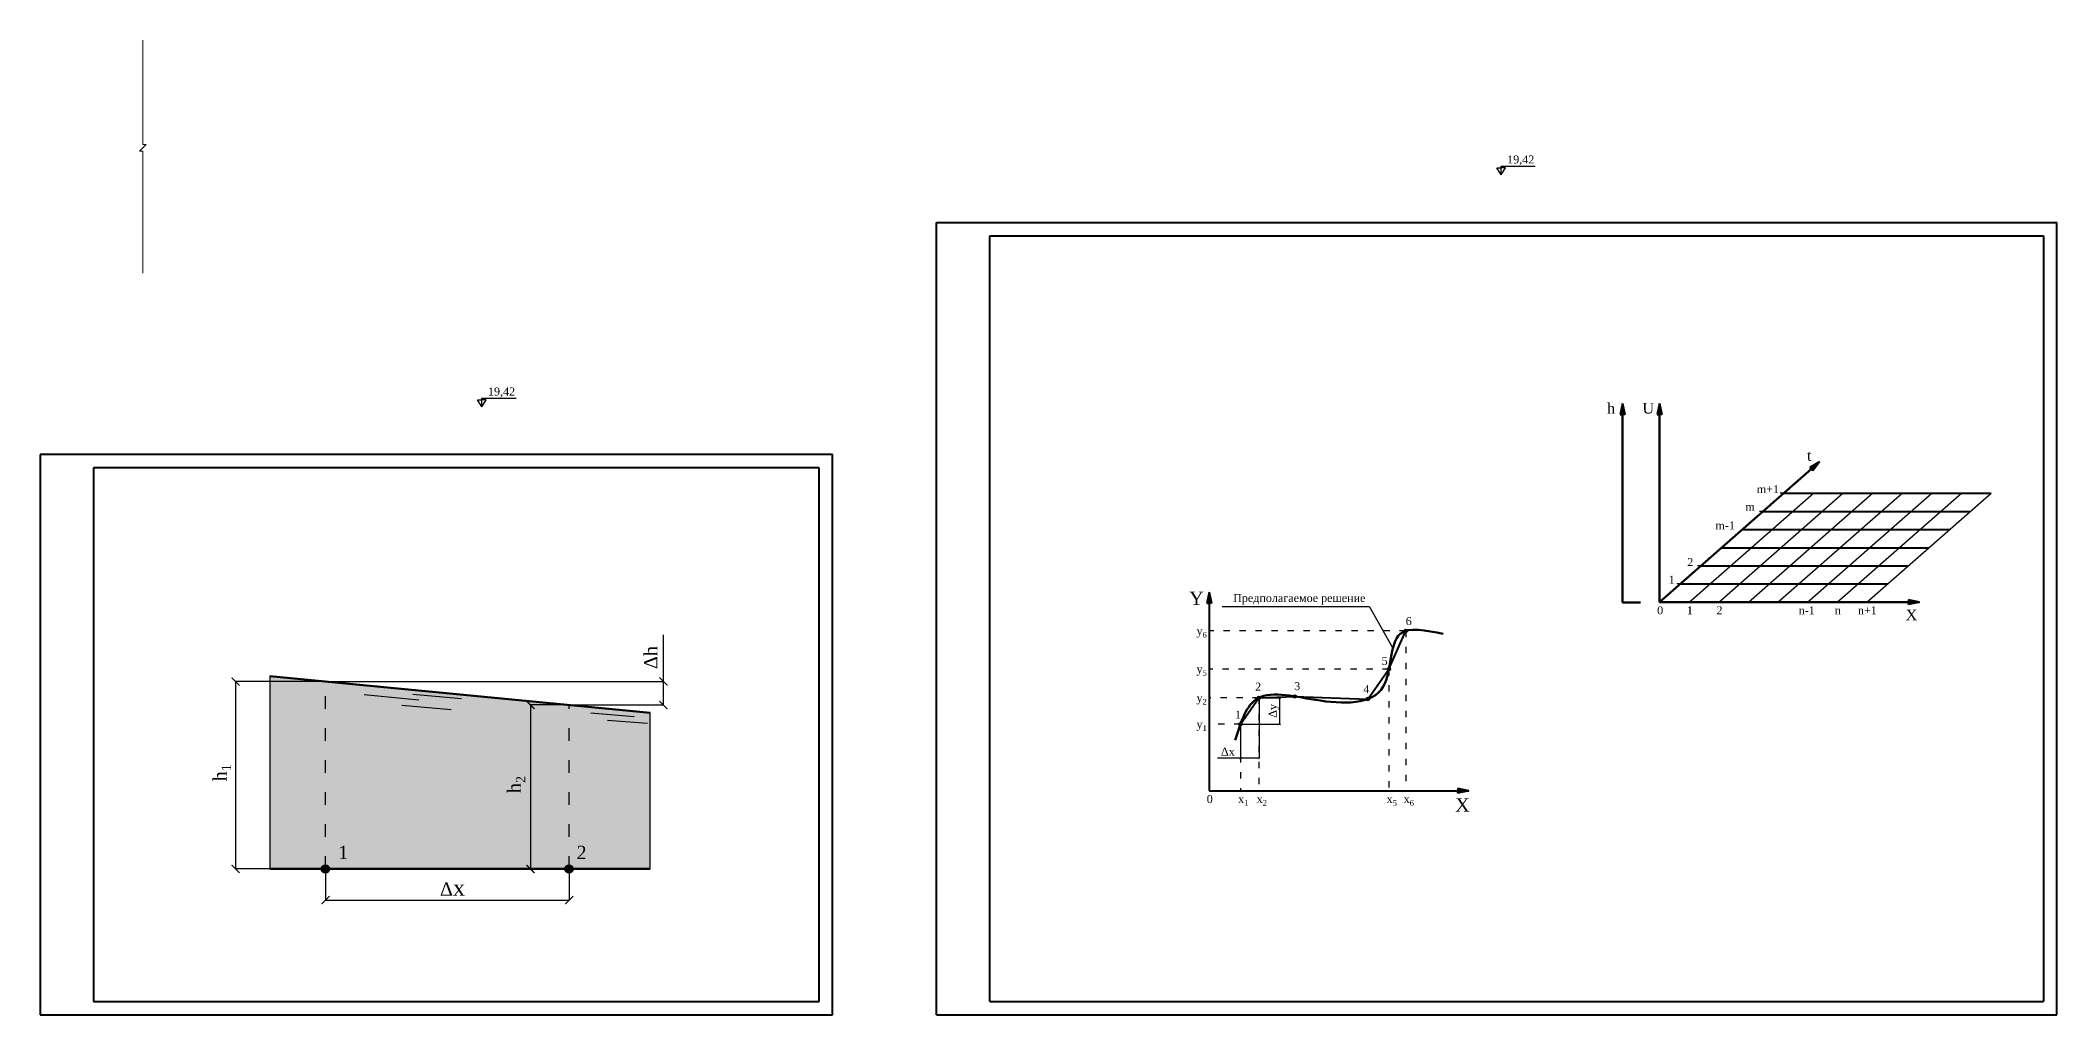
# Model space of a CAD drawing. Header units: inches. Extents: x 0 to 2628, y -14 to 790.
# Drawn here: x 0 to 756, y 0 to 365 of the extents above; entities that cross this region are included whole.
import ezdxf

# ---------------------------------------------------------------- set-up
doc = ezdxf.new("R2010")
doc.units = ezdxf.units.IN
doc.header["$MEASUREMENT"] = 0
doc.linetypes.add('ACAD_ISO03W100', pattern=[30, 12, -18])
doc.layers.add('invisible', color=50, linetype='Continuous', plot=False)
for name, color, linetype, lineweight in [('list1', 1, 'Continuous', 40), ('thin', 11, 'Continuous', 15), ('основная', 7, 'Continuous', 40)]:
    doc.layers.add(name, color=color, linetype=linetype, lineweight=lineweight)
for name, color, linetype in [('надписи', 7, 'Continuous'), ('пунктир', 7, 'ACAD_ISO03W100'), ('штриховка', 161, 'Continuous')]:
    doc.layers.add(name, color=color, linetype=linetype)
doc.styles.get("Standard").update_dxf_attribs({"font": 'TIMES.TTF', "height": 3})
doc.dimstyles.get("Standard").update_dxf_attribs({"dimtxt": 2.5, "dimasz": 1, "dimexe": 0.18, "dimexo": 0.0625, "dimgap": 0.8, "dimtad": 1, "dimdec": 4, "dimzin": 0, "dimdsep": 46, "dimtxsty": 'Standard', "dimblk": 'ARCHTICK', "dimcen": 0.3, "dimadec": 0, "dimazin": 0, "dimtfac": 1, "dimtdec": 4, "dimtofl": 0, "dimtmove": 0, "dimatfit": 3, "dimldrblk": 'ARCHTICK', "dimfxl": 1, "dimtolj": 1, "dimtzin": 0, "dimarcsym": 0})

# ---------------------------------------------------------------- blocks, each defined once
blk = doc.blocks.new('_ArchTick')
at = {"color": 0, "linetype": 'ByBlock', "const_width": 0.15}
blk.add_lwpolyline([(-0.5, -0.5), (0.5, 0.5)], dxfattribs=at)
blk = doc.blocks.new('*D11')
at = {"layer": 'Defpoints', "color": 0}
for p in [(106.91, 124.93), (198.25, 116.12), (233.64, 116.12)]:
    blk.add_point(p, dxfattribs=at)
at = {"layer": 'надписи', "color": 0, "lineweight": -2}
for p, q in [((233.64, 124.93), (233.64, 142.41)), ((106.97, 124.93), (233.82, 124.93)), ((233.64, 116.12), (233.64, 124.93)), ((198.31, 116.12), (233.82, 116.12))]:
    blk.add_line(p, q, dxfattribs=at)
at = {"layer": 'надписи', "color": 0, "lineweight": -2, "xscale": 3, "yscale": 3, "zscale": 3}
for p, rotation in [((233.64, 124.93), 90), ((233.64, 116.12), 270)]:
    blk.add_blockref('_ArchTick', p, dxfattribs=dict(at, rotation=rotation))
blk = doc.blocks.new('*D12')
at = {"layer": 'Defpoints', "color": 0}
for p in [(198.31, 116.12), (183.79, 54.63), (198.31, 54.63)]:
    blk.add_point(p, dxfattribs=at)
at = {"layer": 'надписи', "color": 0, "lineweight": -2}
for p, q in [((198.25, 116.12), (183.61, 116.12)), ((183.79, 116.12), (183.79, 54.63)), ((198.25, 54.63), (183.61, 54.63))]:
    blk.add_line(p, q, dxfattribs=at)
at = {"layer": 'надписи', "color": 0, "lineweight": -2, "xscale": 3, "yscale": 3, "zscale": 3}
for p, rotation in [((183.79, 116.12), 90), ((183.79, 54.63), 270)]:
    blk.add_blockref('_ArchTick', p, dxfattribs=dict(at, rotation=rotation))
blk = doc.blocks.new('*D13')
at = {"layer": 'Defpoints', "color": 0}
for p in [(106.97, 124.93), (73.2, 54.63), (106.97, 54.63)]:
    blk.add_point(p, dxfattribs=at)
at = {"layer": 'надписи', "color": 0, "lineweight": -2}
for p, q in [((106.91, 124.93), (73.02, 124.93)), ((73.2, 124.93), (73.2, 54.63)), ((106.91, 54.63), (73.02, 54.63))]:
    blk.add_line(p, q, dxfattribs=at)
at = {"layer": 'надписи', "color": 0, "lineweight": -2, "xscale": 3, "yscale": 3, "zscale": 3}
for p, rotation in [((73.2, 124.93), 90), ((73.2, 54.63), 270)]:
    blk.add_blockref('_ArchTick', p, dxfattribs=dict(at, rotation=rotation))
blk = doc.blocks.new('*D14')
at = {"layer": 'Defpoints', "color": 0}
for p in [(106.97, 54.63), (198.31, 54.63), (198.31, 42.93)]:
    blk.add_point(p, dxfattribs=at)
at = {"layer": 'надписи', "color": 0, "lineweight": -2}
for p, q in [((106.97, 54.57), (106.97, 42.75)), ((198.31, 54.57), (198.31, 42.75)), ((106.97, 42.93), (198.31, 42.93))]:
    blk.add_line(p, q, dxfattribs=at)
at = {"layer": 'надписи', "color": 0, "lineweight": -2, "xscale": 3, "yscale": 3, "zscale": 3, "rotation": 180}
blk.add_blockref('_ArchTick', (106.97, 42.93), dxfattribs=at)
at = {"layer": 'надписи', "color": 0, "lineweight": -2, "xscale": 3, "yscale": 3, "zscale": 3}
blk.add_blockref('_ArchTick', (198.31, 42.93), dxfattribs=at)
blk = doc.blocks.new('*D15')
at = {"layer": 'Defpoints', "color": 0}
for p in [(456.94, 118.82), (464.78, 118.82), (450, 108.91)]:
    blk.add_point(p, dxfattribs=at)
at = {"layer": 'надписи', "color": 0, "lineweight": -2}
for p, q in [((457, 118.82), (464.96, 118.82)), ((464.78, 108.91), (464.78, 118.82)), ((450.06, 108.91), (464.96, 108.91))]:
    blk.add_line(p, q, dxfattribs=at)
for p, rotation in [((464.78, 118.82), 90), ((464.78, 108.91), 270)]:
    blk.add_blockref('_ArchTick', p, dxfattribs=dict(at, rotation=rotation))
blk = doc.blocks.new('*D16')
at = {"layer": 'Defpoints', "color": 0}
for p in [(457, 118.82), (450, 108.91), (450, 96.18)]:
    blk.add_point(p, dxfattribs=at)
at = {"layer": 'надписи', "color": 0, "lineweight": -2}
for p, q in [((457, 118.76), (457, 96)), ((450, 108.85), (450, 96)), ((450, 96.18), (441.35, 96.18)), ((457, 96.18), (450, 96.18))]:
    blk.add_line(p, q, dxfattribs=at)
at = {"layer": 'надписи', "color": 0, "lineweight": -2, "rotation": 180}
blk.add_blockref('_ArchTick', (450, 96.18), dxfattribs=at)
at = {"layer": 'надписи', "color": 0, "lineweight": -2}
blk.add_blockref('_ArchTick', (457, 96.18), dxfattribs=at)
at = {"layer": 'надписи', "color": 0, "insert": (445.17, 98.18), "char_height": 3, "attachment_point": 5}
blk.add_mtext('\\A1;      ', dxfattribs=at)

msp = doc.modelspace()

# ---------------------------------------------------------------- hatches: boundary and pattern name
at = {"layer": 'надписи'}
h = msp.add_hatch(color=256, dxfattribs=at)
h.paths.add_polyline_path([(105.368, 54.631), (108.449, 54.631, 1)])
h.paths.add_polyline_path([(105.368, 54.631, 1), (108.449, 54.631)])
h = msp.add_hatch(color=256, dxfattribs=at)
h.paths.add_polyline_path([(196.711, 54.631), (199.793, 54.631, 1)])
h.paths.add_polyline_path([(196.711, 54.631, 1), (199.793, 54.631)])
h = msp.add_hatch(color=256, dxfattribs=at)
h.paths.add_polyline_path([(196.711, 54.631), (199.793, 54.631, 1)])
h.paths.add_polyline_path([(196.711, 54.631, 1), (199.793, 54.631)])
at = {"layer": 'основная'}
h = msp.add_hatch(color=256, dxfattribs=at)
h.paths.add_polyline_path([(593.277, 229.136), (592.396, 225.011), (593.277, 225.011)])
h.paths.add_polyline_path([(593.277, 229.136), (593.277, 225.011), (594.159, 225.011)])
h = msp.add_hatch(color=256, dxfattribs=at)
h.paths.add_polyline_path([(607.128, 229.223), (606.246, 225.098), (607.128, 225.098)])
h.paths.add_polyline_path([(607.128, 229.223), (607.128, 225.098), (608.009, 225.098)])
h = msp.add_hatch(color=256, dxfattribs=at)
h.paths.add_polyline_path([(667.134, 207.251), (663.446, 205.203), (664.025, 204.539)])
h.paths.add_polyline_path([(667.134, 207.251), (664.025, 204.539), (664.605, 203.875)])
h = msp.add_hatch(color=256, dxfattribs=at)
h.paths.add_polyline_path([(438.219, 158.457), (437.338, 154.332), (438.219, 154.332)])
h.paths.add_polyline_path([(438.219, 158.457), (438.219, 154.332), (439.1, 154.332)])
h = msp.add_hatch(color=256, dxfattribs=at)
h.paths.add_polyline_path([(704.581, 154.692), (700.456, 155.574), (700.456, 154.692)])
h.paths.add_polyline_path([(704.581, 154.692), (700.456, 154.692), (700.456, 153.811)])
h = msp.add_hatch(color=256, dxfattribs=at)
edge = h.paths.add_edge_path()
edge.add_spline(control_points=[(511.851, 143.309), (511.995, 143.72), (512.14, 144.125), (512.29, 144.525)], knot_values=[5.0089579, 5.0089579, 5.0089579, 5.0089579, 6.1905411, 6.1905411, 6.1905411, 6.1905411], degree=3, periodic=0)
edge.add_arc((512.067, 143.918), 0.646, 69.845827, 180)
edge.add_arc((512.067, 143.918), 0.646, 180, 250.482438)
edge = h.paths.add_edge_path()
edge.add_arc((512.067, 143.918), 0.646, 360, 429.845827)
edge.add_spline(control_points=[(512.29, 144.525), (512.14, 144.125), (511.995, 143.72), (511.851, 143.309)], knot_values=[5.0089579, 5.0089579, 5.0089579, 5.0089579, 6.1905411, 6.1905411, 6.1905411, 6.1905411], degree=3, periodic=0)
edge.add_arc((512.067, 143.918), 0.646, 250.482438, 360)
h = msp.add_hatch(color=256, dxfattribs=at)
edge = h.paths.add_edge_path()
edge.add_spline(control_points=[(505.463, 129), (505.606, 129.41), (505.752, 129.816), (505.901, 130.215)], knot_values=[5.0089579, 5.0089579, 5.0089579, 5.0089579, 6.1905411, 6.1905411, 6.1905411, 6.1905411], degree=3, periodic=0)
edge.add_arc((505.679, 129.609), 0.646, 69.845827, 180)
edge.add_arc((505.679, 129.609), 0.646, 180, 250.482438)
edge = h.paths.add_edge_path()
edge.add_arc((505.679, 129.609), 0.646, 360, 429.845827)
edge.add_spline(control_points=[(505.901, 130.215), (505.752, 129.816), (505.606, 129.41), (505.463, 129)], knot_values=[5.0089579, 5.0089579, 5.0089579, 5.0089579, 6.1905411, 6.1905411, 6.1905411, 6.1905411], degree=3, periodic=0)
edge.add_arc((505.679, 129.609), 0.646, 250.482438, 360)
h = msp.add_hatch(color=256, dxfattribs=at)
edge = h.paths.add_edge_path()
edge.add_spline(control_points=[(456.722, 118.215), (456.865, 118.626), (457.011, 119.031), (457.16, 119.431)], knot_values=[5.0089579, 5.0089579, 5.0089579, 5.0089579, 6.1905411, 6.1905411, 6.1905411, 6.1905411], degree=3, periodic=0)
edge.add_arc((456.938, 118.824), 0.646, 69.845827, 180)
edge.add_arc((456.938, 118.824), 0.646, 180, 250.482438)
edge = h.paths.add_edge_path()
edge.add_arc((456.938, 118.824), 0.646, 360, 429.845827)
edge.add_spline(control_points=[(457.16, 119.431), (457.011, 119.031), (456.865, 118.626), (456.722, 118.215)], knot_values=[5.0089579, 5.0089579, 5.0089579, 5.0089579, 6.1905411, 6.1905411, 6.1905411, 6.1905411], degree=3, periodic=0)
edge.add_arc((456.938, 118.824), 0.646, 250.482438, 360)
h = msp.add_hatch(color=256, dxfattribs=at)
edge = h.paths.add_edge_path()
edge.add_spline(control_points=[(470.115, 118.728), (470.258, 119.138), (470.404, 119.544), (470.553, 119.943)], knot_values=[5.0089579, 5.0089579, 5.0089579, 5.0089579, 6.1905411, 6.1905411, 6.1905411, 6.1905411], degree=3, periodic=0)
edge.add_arc((470.331, 119.337), 0.646, 69.845827, 180)
edge.add_arc((470.331, 119.337), 0.646, 180, 250.482438)
edge = h.paths.add_edge_path()
edge.add_arc((470.331, 119.337), 0.646, 360, 429.845827)
edge.add_spline(control_points=[(470.553, 119.943), (470.404, 119.544), (470.258, 119.138), (470.115, 118.728)], knot_values=[5.0089579, 5.0089579, 5.0089579, 5.0089579, 6.1905411, 6.1905411, 6.1905411, 6.1905411], degree=3, periodic=0)
edge.add_arc((470.331, 119.337), 0.646, 250.482438, 360)
h = msp.add_hatch(color=256, dxfattribs=at)
edge = h.paths.add_edge_path()
edge.add_spline(control_points=[(497.502, 117.74), (497.646, 118.15), (497.791, 118.556), (497.941, 118.955)], knot_values=[5.0089579, 5.0089579, 5.0089579, 5.0089579, 6.1905411, 6.1905411, 6.1905411, 6.1905411], degree=3, periodic=0)
edge.add_arc((497.718, 118.349), 0.646, 69.845827, 180)
edge.add_arc((497.718, 118.349), 0.646, 180, 250.482438)
edge = h.paths.add_edge_path()
edge.add_arc((497.718, 118.349), 0.646, 360, 429.845827)
edge.add_spline(control_points=[(497.941, 118.955), (497.791, 118.556), (497.646, 118.15), (497.502, 117.74)], knot_values=[5.0089579, 5.0089579, 5.0089579, 5.0089579, 6.1905411, 6.1905411, 6.1905411, 6.1905411], degree=3, periodic=0)
edge.add_arc((497.718, 118.349), 0.646, 250.482438, 360)
h = msp.add_hatch(color=256, dxfattribs=at)
edge = h.paths.add_edge_path()
edge.add_spline(control_points=[(449.78, 108.3), (449.923, 108.711), (450.069, 109.116), (450.218, 109.516)], knot_values=[5.0089579, 5.0089579, 5.0089579, 5.0089579, 6.1905411, 6.1905411, 6.1905411, 6.1905411], degree=3, periodic=0)
edge.add_arc((449.996, 108.909), 0.646, 69.845827, 180)
edge.add_arc((449.996, 108.909), 0.646, 180, 250.482438)
edge = h.paths.add_edge_path()
edge.add_spline(control_points=[(450.218, 109.516), (450.069, 109.116), (449.923, 108.711), (449.78, 108.3)], knot_values=[5.0089579, 5.0089579, 5.0089579, 5.0089579, 6.1905411, 6.1905411, 6.1905411, 6.1905411], degree=3, periodic=0)
edge.add_arc((449.996, 108.909), 0.646, 250.482438, 360)
edge.add_arc((449.996, 108.909), 0.646, 360, 429.845827)
h = msp.add_hatch(color=256, dxfattribs=at)
h.paths.add_polyline_path([(535.672, 83.926), (531.547, 84.808), (531.547, 83.926)])
h.paths.add_polyline_path([(535.672, 83.926), (531.547, 83.926), (531.547, 83.045)])
at = {"layer": 'штриховка'}
h = msp.add_hatch(color=256, dxfattribs=at)
h.paths.add_polyline_path([(106.909, 124.926), (106.909, 54.631), (198.252, 54.631), (198.252, 116.12)])
h.paths.add_polyline_path([(106.909, 124.926), (86.093, 126.933), (86.093, 54.631), (106.909, 54.631)])
h.paths.add_polyline_path([(198.252, 54.631), (228.689, 54.631), (228.689, 113.186), (198.252, 116.12)])

# ---------------------------------------------------------------- linework, layer by layer
at = {"layer": 'invisible'}
for p, q in [((86.093, 126.933), (86.093, 54.631)), ((228.689, 54.631), (228.689, 113.186))]:
    msp.add_line(p, q, dxfattribs=at)
at = {"layer": 'list1', "color": 104}
for p, q in [((336.052, 0), (336.052, 297)), ((336.052, 297), (756.052, 297)), ((756.052, 0), (756.052, 297)), ((356.052, 5), (356.052, 292)), ((356.052, 292), (751.052, 292)), ((751.052, 292), (751.052, 5)), ((297, 210), (0, 210)), ((0, 210), (0, 0)), ((292, 205), (20, 205)), ((20, 205), (20, 5)), ((292, 5), (292, 205)), ((297, 0), (297, 210)), ((0, 0), (297, 0)), ((20, 5), (292, 5)), ((356.052, 5), (751.052, 5)), ((336.052, 0), (756.052, 0))]:
    msp.add_line(p, q, dxfattribs=at)
at = {"layer": 'thin'}
for p, q in [((38.396, 326.301), (38.396, 365.351)), ((39.646, 326.301), (38.388, 325.043)), ((38.396, 326.301), (39.646, 326.301)), ((37.131, 323.786), (38.388, 325.043)), ((38.381, 323.786), (37.131, 323.786)), ((38.381, 323.786), (38.381, 278.026))]:
    msp.add_line(p, q, dxfattribs=at)
at = {"layer": 'надписи'}
for p, q in [((547.726, 314.91), (547.726, 318.223)), ((547.726, 318.223), (560.535, 318.223)), ((547.726, 314.91), (546.086, 317.533)), ((546.086, 317.533), (547.726, 317.533)), ((547.726, 314.91), (549.365, 317.533)), ((549.365, 317.533), (547.726, 317.533)), ((165.573, 227.903), (163.933, 230.526)), ((163.933, 230.526), (165.573, 230.526)), ((165.573, 227.903), (165.573, 231.216)), ((165.573, 231.216), (178.382, 231.216)), ((165.573, 227.903), (167.212, 230.526)), ((167.212, 230.526), (165.573, 230.526)), ((618.232, 154.692), (664.814, 195.494)), ((629.336, 154.692), (675.918, 195.494)), ((640.44, 154.692), (687.022, 195.494)), ((651.544, 154.692), (698.126, 195.494)), ((653.71, 195.494), (652.405, 195.494)), ((662.648, 154.692), (709.231, 195.494)), ((684.856, 154.692), (731.439, 195.494)), ((645.947, 188.694), (644.641, 188.694)), ((622.655, 168.293), (621.35, 168.293)), ((614.891, 161.493), (613.586, 161.493)), ((498.329, 152.889), (443.103, 152.889)), ((498.329, 152.889), (507.151, 137.423)), ((121.376, 120.047), (141.939, 118.055)), ((135.598, 116.063), (154.078, 114.433)), ((139.675, 120.137), (157.882, 118.598)), ((206.395, 113.151), (222.616, 111.747)), ((212.654, 110.47), (227.724, 109.296))]:
    msp.add_line(p, q, dxfattribs=at)
at = {"layer": 'надписи', "lineweight": 60}
for p, q in [((607.128, 154.692), (667.134, 207.251)), ((593.277, 154.605), (599.965, 154.605))]:
    msp.add_line(p, q, dxfattribs=at)
at = {"layer": 'надписи', "color": 1}
msp.add_line((673.752, 154.692), (720.335, 195.494), dxfattribs=at)
at = {"layer": 'надписи'}
for centre, radius in [((512.067, 143.918), 0.646), ((505.679, 129.609), 0.646), ((456.938, 118.824), 0.646), ((470.331, 119.337), 0.646), ((497.718, 118.349), 0.646), ((449.996, 108.909), 0.646), ((106.909, 54.631), 1.541), ((198.252, 54.631), 1.541), ((198.252, 54.631), 1.541)]:
    msp.add_circle(centre, radius, dxfattribs=at)
at = {"layer": 'основная'}
for p, q in [((593.277, 229.136), (592.396, 225.011)), ((593.277, 229.136), (594.159, 225.011)), ((607.128, 229.223), (606.246, 225.098)), ((607.128, 229.223), (608.009, 225.098)), ((592.396, 225.011), (593.277, 225.011)), ((594.159, 225.011), (593.277, 225.011)), ((606.246, 225.098), (607.128, 225.098)), ((608.009, 225.098), (607.128, 225.098)), ((667.134, 207.251), (663.446, 205.203)), ((663.446, 205.203), (664.025, 204.539)), ((664.605, 203.875), (664.025, 204.539)), ((667.134, 207.251), (664.605, 203.875)), ((653.71, 195.494), (731.439, 195.494)), ((638.183, 181.893), (715.911, 181.893)), ((630.419, 175.093), (708.147, 175.093)), ((622.655, 168.293), (700.383, 168.293)), ((614.891, 161.493), (692.62, 161.493)), ((438.219, 158.457), (437.338, 154.332)), ((437.338, 154.332), (438.219, 154.332)), ((438.219, 158.457), (438.219, 83.926)), ((438.219, 158.457), (439.1, 154.332)), ((439.1, 154.332), (438.219, 154.332)), ((704.581, 154.692), (700.456, 155.574)), ((700.456, 155.574), (700.456, 154.692)), ((704.581, 154.692), (700.456, 153.811)), ((700.456, 153.811), (700.456, 154.692)), ((438.219, 83.926), (535.672, 83.926)), ((535.672, 83.926), (531.547, 84.808)), ((531.547, 84.808), (531.547, 83.926)), ((535.672, 83.926), (531.547, 83.045)), ((531.547, 83.045), (531.547, 83.926))]:
    msp.add_line(p, q, dxfattribs=at)
at = {"layer": 'основная', "lineweight": 60}
for p, q in [((593.277, 229.136), (593.277, 154.605)), ((607.128, 229.223), (607.128, 154.692)), ((607.128, 154.692), (704.581, 154.692))]:
    msp.add_line(p, q, dxfattribs=at)
at = {"layer": 'основная', "color": 161}
msp.add_line((645.947, 188.694), (723.675, 188.694), dxfattribs=at)
at = {"layer": 'основная', "color": 1}
for p, q in [((505.679, 129.609), (512.067, 143.918)), ((497.718, 118.349), (505.679, 129.609)), ((449.996, 108.909), (456.938, 118.824)), ((456.938, 118.824), (470.331, 119.337)), ((470.331, 119.337), (497.718, 118.349))]:
    msp.add_line(p, q, dxfattribs=at)
at = {"layer": 'основная', "lineweight": 100}
for p, q in [((86.093, 126.933), (228.689, 113.186)), ((86.093, 54.631), (228.689, 54.631))]:
    msp.add_line(p, q, dxfattribs=at)
at = {"layer": 'основная', "color": 104, "lineweight": 70}
msp.add_spline([(448.059, 102.904), (455.629, 118.033), (478.085, 118.033), (503.568, 123.077), (509.876, 142.745), (526.024, 142.745)], degree=3, dxfattribs=at)
at = {"layer": 'пунктир', "ltscale": 0.2}
for p, q in [((512.067, 143.918), (438.219, 143.918)), ((512.067, 143.918), (512.067, 83.926)), ((505.679, 129.609), (438.219, 129.609)), ((505.679, 129.609), (505.679, 83.926)), ((456.938, 118.824), (438.219, 118.824)), ((456.938, 118.824), (456.938, 83.926)), ((449.996, 108.909), (438.219, 108.909)), ((449.996, 108.909), (449.996, 83.926))]:
    msp.add_line(p, q, dxfattribs=at)
at = {"layer": 'пунктир', "ltscale": 0.4}
for p, q in [((106.909, 54.631), (106.909, 124.926)), ((198.252, 54.631), (198.252, 116.12))]:
    msp.add_line(p, q, dxfattribs=at)

# ---------------------------------------------------------------- texts
at = {"layer": 'надписи', "attachment_point": 1}
for s, insert, char_height, width in [('19,42', (549.995, 322.176), 3, 8.46882), ('19,42', (167.842, 235.169), 3, 8.46882), ('Предполагаемое решение', (447.259, 157.746), 3, 50.86483), ('\\A1;Δx', (442.693, 100.157), 3, 12.35306), ('1', (111.666, 63.338), 5, 8.8865), ('2', (201.047, 63.341), 5, 9.38714), ('Δ{\\H1.2x;x}', (149.858, 50.598), 5, 11.16516)]:
    msp.add_mtext(s, dxfattribs=dict(at, insert=insert, char_height=char_height, width=width))
at = {"layer": 'надписи', "width": 12.35306, "attachment_point": 1, "rotation": 90}
for s, insert, char_height in [('\\A1;Δh', (226.396, 129.605), 5), ('\\A1;Δy', (460.556, 111.32), 3), ('\\A1;h{\\H0.7x;\\S^ 1;}', (64.828, 87.489), 5), ('\\A1;h{\\H0.7x;\\S^ 2;}', (175.136, 83.085), 5)]:
    msp.add_mtext(s, dxfattribs=dict(at, insert=insert, char_height=char_height))
at = {"layer": 'пунктир', "attachment_point": 1}
for s, insert, char_height in [('\\A1;h', (587.501, 229.324), 4), ('\\A1;U', (600.742, 229.411), 4), ('\\A1;t', (662.447, 211.706), 4), ('\\A1;Y', (430.773, 158.645), 5), ('\\A1;X', (699.43, 151.868), 4), ('\\A1;X', (530.522, 81.102), 5)]:
    msp.add_mtext(s, dxfattribs=dict(at, insert=insert, char_height=char_height))
at = {"layer": 'пунктир', "char_height": 3, "width": 3.103, "attachment_point": 1}
for s, insert in [('\\A1;m+1', (643.634, 198.554)), ('\\A1;{\\C161;m}', (639.305, 192.016)), ('\\A1;m-1', (628.107, 184.954)), ('\\A1;2', (617.526, 171.208)), ('\\A1;1', (610.554, 164.58)), ('\\A1;0', (606.265, 153.139)), ('\\A1;1', (617.369, 153.139)), ('\\A1;2', (628.473, 153.139)), ('\\A1;n-1', (659.317, 153.139)), ('\\A1;n+1', (681.525, 153.139)), ('\\A1;y{\\H0.7x;\\S^ 6;}', (433.535, 145.403)), ('6', (511.965, 149.093)), ('\\A1;y{\\H0.7x;\\S^ 5;}', (433.535, 131.093)), ('5', (502.934, 134.15)), ('2', (455.493, 124.471)), ('3', (470.158, 124.699)), ('4', (496.07, 123.56)), ('\\A1;y{\\H0.7x;\\S^ 2;}', (433.535, 120.309)), ('1', (447.966, 113.972)), ('\\A1;y{\\H0.7x;\\S^ 1;}', (433.535, 110.394)), ('\\A1;0', (437.357, 82.373)), ('\\A1;x{\\H0.7x;\\S^ 1;}', (449.133, 82.373)), ('\\A1;x{\\H0.7x;\\S^ 2;}', (456.076, 82.373)), ('\\A1;x{\\H0.7x;\\S^ 5;}', (504.817, 82.373)), ('\\A1;x{\\H0.7x;\\S^ 6;}', (511.205, 82.373))]:
    msp.add_mtext(s, dxfattribs=dict(at, insert=insert))
at = {"layer": 'пунктир', "color": 1, "insert": (672.89, 153.139), "char_height": 3, "width": 3.103, "attachment_point": 1}
msp.add_mtext('\\A1;n', dxfattribs=at)

# ---------------------------------------------------------------- dimensions: what is measured, and where the dimension line sits
at = {"layer": 'надписи'}
for base, p1, p2, picture, middle in [((233.636, 116.12), (106.909, 124.926), (198.252, 116.12), '*D11', (233.636, 141.91)), ((73.195, 54.631), (106.971, 124.926), (106.971, 54.631), '*D13', (73.195, 89.779))]:
    dim = msp.add_linear_dim(base=base, p1=p1, p2=p2, angle=90, text=' ', dimstyle='Standard', override={"dimtxt": 1.8, "dimasz": 3, "dimgap": 0.5, "dimdec": 2, "dimcen": 0.5, "dimtdec": 2}, dxfattribs=at)
    dim.commit()
    dim.dimension.update_dxf_attribs({"geometry": picture, "text_midpoint": middle, "dimtype": 160})
for base, p1, p2, override, picture, middle in [((183.785, 54.631), (198.314, 116.12), (198.314, 54.631), {"dimtxt": 1.8, "dimasz": 3, "dimgap": 0.5, "dimdec": 2, "dimcen": 0.5, "dimtdec": 2}, '*D12', (183.785, 85.375)), ((464.784, 118.824), (449.996, 108.909), (456.938, 118.824), {"dimtxt": 1.8, "dimgap": 0.5, "dimdec": 2, "dimcen": 0.5, "dimtdec": 2}, '*D15', (464.784, 113.867))]:
    dim = msp.add_linear_dim(base=base, p1=p1, p2=p2, angle=90, text=' ', dimstyle='Standard', override=override, dxfattribs=at)
    dim.commit()
    dim.dimension.update_dxf_attribs({"geometry": picture, "text_midpoint": middle})
for base, p1, p2, text, override, picture, middle in [((449.996, 96.184), (457, 118.824), (449.996, 108.909), '      ', {"dimtxt": 1.8, "dimgap": 0.5, "dimdec": 2, "dimcen": 0.5, "dimtdec": 2}, '*D16', (445.173, 98.184)), ((198.314, 42.93), (106.971, 54.631), (198.314, 54.631), ' ', {"dimtxt": 1.8, "dimasz": 3, "dimgap": 0.5, "dimdec": 2, "dimcen": 0.5, "dimtdec": 2}, '*D14', (152.643, 42.93))]:
    dim = msp.add_linear_dim(base=base, p1=p1, p2=p2, text=text, dimstyle='Standard', override=override, dxfattribs=at)
    dim.commit()
    dim.dimension.update_dxf_attribs({"geometry": picture, "text_midpoint": middle})

doc.saveas('drawing.dxf')
